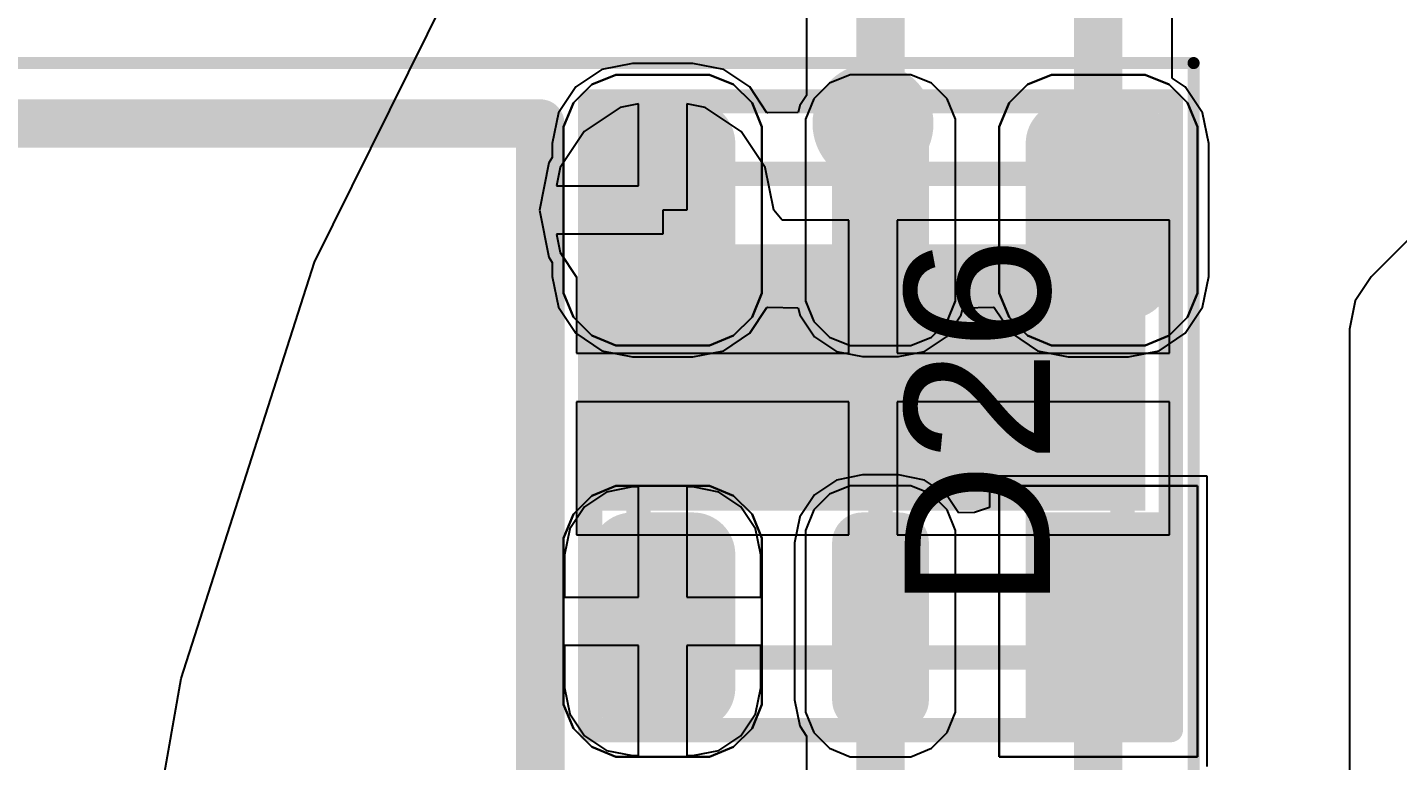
# Model space of a CAD drawing. Header units: inches. Extents: x -0.1 to 84.5, y -0.1 to 23.7.
# Drawn here: x 52.73 to 58.39, y 14.92 to 17.95 of the extents above; entities that cross this region are included whole.
import ezdxf

# ---------------------------------------------------------------- set-up
doc = ezdxf.new("R2010")
doc.units = ezdxf.units.IN
for name, color, linetype in [('Bottom Courtyard', 56, 'Continuous'), ('Bottom Layer', 5, 'Continuous'), ('Bottom Overlay', 54, 'Continuous'), ('Bottom Paste', 16, 'Continuous'), ('Bottom Solder', 6, 'Continuous'), ('Top 3D Body', 56, 'Continuous'), ('Top Courtyard', 56, 'Continuous'), ('Top Layer', 1, 'Continuous'), ('Top Overlay', 2, 'Continuous'), ('Top Paste', 8, 'Continuous'), ('Top Solder', 216, 'Continuous'), ('Via Holes', 16, 'Continuous')]:
    doc.layers.add(name, color=color, linetype=linetype)
doc.styles.add('Arial', font='', dxfattribs={"height": 0.2})
doc.styles.get('Arial').set_extended_font_data('Arial')

# ---------------------------------------------------------------- blocks, each defined once
blk = doc.blocks.new('SOT230P700X180_4N_B_92')
at = {"layer": 'Bottom Layer'}
blk.add_hatch(color=5, dxfattribs=at).paths.add_polyline_path([(-1.85, -1.8), (-1.85, -2.8), (-4, -2.8), (-4, -1.8)])
at = {"layer": 'Bottom Paste'}
blk.add_hatch(color=16, dxfattribs=at).paths.add_polyline_path([(-1.85, -1.8), (-1.85, -2.8), (-4, -2.8), (-4, -1.8)])
at = {"layer": 'Bottom Solder'}
blk.add_hatch(color=6, dxfattribs=at).paths.add_polyline_path([(-1.8, -1.75), (-1.8, -2.85), (-4.05, -2.85), (-4.05, -1.75)])
at = {"layer": 'Bottom Courtyard'}
for points in [[(-4.25, 3.6, 0.05, 0.05, 0), (-4.25, -3.6, 0.05, 0.05, 0)], [(4.25, -3.6, 0.05, 0.05, 0), (-4.25, -3.6, 0.05, 0.05, 0)]]:
    blk.add_lwpolyline(points, format="xyseb", dxfattribs=at)
blk.add_lwpolyline([(-4.2625, -3.6, 0.025, 0.025, 1), (-4.2375, -3.6, 0.025, 0.025, 1)], format="xyseb", close=True, dxfattribs=at)
blk.add_lwpolyline([(-4.2625, -3.6, 0.025, 0.025, 1), (-4.2375, -3.6, 0.025, 0.025, 1)], format="xyseb", close=True, dxfattribs=at)
at = {"layer": 'Bottom Overlay'}
for points in [[(-1.55, 3.35, 0.2, 0.2, 0), (-1.55, -3.35, 0.2, 0.2, 0)], [(1.55, -3.35, 0.2, 0.2, 0), (-1.55, -3.35, 0.2, 0.2, 0)]]:
    blk.add_lwpolyline(points, format="xyseb", dxfattribs=at)
for points in [[(-2.8, -3.35, 0.25, 0.25, 1), (-3.05, -3.35, 0.25, 0.25, 1)], [(-3.1125, -3.35, 0.125, 0.125, 1), (-2.9875, -3.35, 0.125, 0.125, 1)], [(-2.8625, -3.35, 0.125, 0.125, 1), (-2.7375, -3.35, 0.125, 0.125, 1)], [(-1.6, -3.35, 0.1, 0.1, 1), (-1.5, -3.35, 0.1, 0.1, 1)], [(-1.6, -3.35, 0.1, 0.1, 1), (-1.5, -3.35, 0.1, 0.1, 1)]]:
    blk.add_lwpolyline(points, format="xyseb", close=True, dxfattribs=at)
blk = doc.blocks.new('APA_RGB_LED_2020_130')
at = {"layer": 'Top Layer'}
h = blk.add_hatch(color=1, dxfattribs=at)
edge = h.paths.add_edge_path()
edge.add_arc((-1.125, 1.025), 0.125, 90, 180)
edge.add_line((-1.25, 1.025), (-1.25, 0.775))
edge.add_arc((-1.125, 0.775), 0.125, 180, 270)
edge.add_line((-1.125, 0.65), (-0.575, 0.65))
edge.add_arc((-0.575, 0.775), 0.125, 270, 360)
edge.add_line((-0.45, 0.775), (-0.45, 1.025))
edge.add_arc((-0.575, 1.025), 0.125, 0, 90)
edge.add_line((-0.575, 1.15), (-1.125, 1.15))
h = blk.add_hatch(color=1, dxfattribs=at)
edge = h.paths.add_edge_path()
edge.add_arc((0.575, 1.025), 0.125, 90, 180)
edge.add_line((0.45, 1.025), (0.45, 0.775))
edge.add_arc((0.575, 0.775), 0.125, 180, 270)
edge.add_line((0.575, 0.65), (1.125, 0.65))
edge.add_arc((1.125, 0.775), 0.125, 270, 360)
edge.add_line((1.25, 0.775), (1.25, 1.025))
edge.add_arc((1.125, 1.025), 0.125, 0, 90)
edge.add_line((1.125, 1.15), (0.575, 1.15))
h = blk.add_hatch(color=1, dxfattribs=at)
edge = h.paths.add_edge_path()
edge.add_arc((-1.175, 0.075), 0.075, 90, 180)
edge.add_line((-1.25, 0.075), (-1.25, -0.075))
edge.add_arc((-1.175, -0.075), 0.075, 180, 270)
edge.add_line((-1.175, -0.15), (-0.525, -0.15))
edge.add_arc((-0.525, -0.075), 0.075, 270, 360)
edge.add_line((-0.45, -0.075), (-0.45, 0.075))
edge.add_arc((-0.525, 0.075), 0.075, 0, 90)
edge.add_line((-0.525, 0.15), (-1.175, 0.15))
h = blk.add_hatch(color=1, dxfattribs=at)
edge = h.paths.add_edge_path()
edge.add_arc((0.525, 0.075), 0.075, 90, 180)
edge.add_line((0.45, 0.075), (0.45, -0.075))
edge.add_arc((0.525, -0.075), 0.075, 180, 270)
edge.add_line((0.525, -0.15), (1.175, -0.15))
edge.add_arc((1.175, -0.075), 0.075, 270, 360)
edge.add_line((1.25, -0.075), (1.25, 0.075))
edge.add_arc((1.175, 0.075), 0.075, 0, 90)
edge.add_line((1.175, 0.15), (0.525, 0.15))
blk.add_hatch(color=1, dxfattribs=at).paths.add_polyline_path([(-1.25, -0.65), (-0.45, -0.65), (-0.45, -1.15), (-1.25, -1.15)])
h = blk.add_hatch(color=1, dxfattribs=at)
edge = h.paths.add_edge_path()
edge.add_arc((0.575, -0.775), 0.125, 90, 180)
edge.add_line((0.45, -0.775), (0.45, -1.025))
edge.add_arc((0.575, -1.025), 0.125, 180, 270)
edge.add_line((0.575, -1.15), (1.125, -1.15))
edge.add_arc((1.125, -1.025), 0.125, 270, 360)
edge.add_line((1.25, -1.025), (1.25, -0.775))
edge.add_arc((1.125, -0.775), 0.125, 0, 90)
edge.add_line((1.125, -0.65), (0.575, -0.65))
at = {"layer": 'Top Paste'}
h = blk.add_hatch(color=8, dxfattribs=at)
edge = h.paths.add_edge_path()
edge.add_arc((-1.125, 1.025), 0.125, 90, 180)
edge.add_line((-1.25, 1.025), (-1.25, 0.775))
edge.add_arc((-1.125, 0.775), 0.125, 180, 270)
edge.add_line((-1.125, 0.65), (-0.575, 0.65))
edge.add_arc((-0.575, 0.775), 0.125, 270, 360)
edge.add_line((-0.45, 0.775), (-0.45, 1.025))
edge.add_arc((-0.575, 1.025), 0.125, 0, 90)
edge.add_line((-0.575, 1.15), (-1.125, 1.15))
h = blk.add_hatch(color=8, dxfattribs=at)
edge = h.paths.add_edge_path()
edge.add_arc((0.575, 1.025), 0.125, 90, 180)
edge.add_line((0.45, 1.025), (0.45, 0.775))
edge.add_arc((0.575, 0.775), 0.125, 180, 270)
edge.add_line((0.575, 0.65), (1.125, 0.65))
edge.add_arc((1.125, 0.775), 0.125, 270, 360)
edge.add_line((1.25, 0.775), (1.25, 1.025))
edge.add_arc((1.125, 1.025), 0.125, 0, 90)
edge.add_line((1.125, 1.15), (0.575, 1.15))
h = blk.add_hatch(color=8, dxfattribs=at)
edge = h.paths.add_edge_path()
edge.add_arc((-1.175, 0.075), 0.075, 90, 180)
edge.add_line((-1.25, 0.075), (-1.25, -0.075))
edge.add_arc((-1.175, -0.075), 0.075, 180, 270)
edge.add_line((-1.175, -0.15), (-0.525, -0.15))
edge.add_arc((-0.525, -0.075), 0.075, 270, 360)
edge.add_line((-0.45, -0.075), (-0.45, 0.075))
edge.add_arc((-0.525, 0.075), 0.075, 0, 90)
edge.add_line((-0.525, 0.15), (-1.175, 0.15))
h = blk.add_hatch(color=8, dxfattribs=at)
edge = h.paths.add_edge_path()
edge.add_arc((0.525, 0.075), 0.075, 90, 180)
edge.add_line((0.45, 0.075), (0.45, -0.075))
edge.add_arc((0.525, -0.075), 0.075, 180, 270)
edge.add_line((0.525, -0.15), (1.175, -0.15))
edge.add_arc((1.175, -0.075), 0.075, 270, 360)
edge.add_line((1.25, -0.075), (1.25, 0.075))
edge.add_arc((1.175, 0.075), 0.075, 0, 90)
edge.add_line((1.175, 0.15), (0.525, 0.15))
blk.add_hatch(color=8, dxfattribs=at).paths.add_polyline_path([(-1.25, -0.65), (-0.45, -0.65), (-0.45, -1.15), (-1.25, -1.15)])
h = blk.add_hatch(color=8, dxfattribs=at)
edge = h.paths.add_edge_path()
edge.add_arc((0.575, -0.775), 0.125, 90, 180)
edge.add_line((0.45, -0.775), (0.45, -1.025))
edge.add_arc((0.575, -1.025), 0.125, 180, 270)
edge.add_line((0.575, -1.15), (1.125, -1.15))
edge.add_arc((1.125, -1.025), 0.125, 270, 360)
edge.add_line((1.25, -1.025), (1.25, -0.775))
edge.add_arc((1.125, -0.775), 0.125, 0, 90)
edge.add_line((1.125, -0.65), (0.575, -0.65))
at = {"layer": 'Top Solder'}
h = blk.add_hatch(color=216, dxfattribs=at)
edge = h.paths.add_edge_path()
edge.add_arc((-1.125, 1.025), 0.175, 90, 180)
edge.add_line((-1.3, 1.025), (-1.3, 0.775))
edge.add_arc((-1.125, 0.775), 0.175, 180, 270)
edge.add_line((-1.125, 0.6), (-0.575, 0.6))
edge.add_arc((-0.575, 0.775), 0.175, 270, 360)
edge.add_line((-0.4, 0.775), (-0.4, 1.025))
edge.add_arc((-0.575, 1.025), 0.175, 0, 90)
edge.add_line((-0.575, 1.2), (-1.125, 1.2))
h = blk.add_hatch(color=216, dxfattribs=at)
edge = h.paths.add_edge_path()
edge.add_arc((0.575, 1.025), 0.175, 90, 180)
edge.add_line((0.4, 1.025), (0.4, 0.775))
edge.add_arc((0.575, 0.775), 0.175, 180, 270)
edge.add_line((0.575, 0.6), (1.125, 0.6))
edge.add_arc((1.125, 0.775), 0.175, 270, 360)
edge.add_line((1.3, 0.775), (1.3, 1.025))
edge.add_arc((1.125, 1.025), 0.175, 0, 90)
edge.add_line((1.125, 1.2), (0.575, 1.2))
h = blk.add_hatch(color=216, dxfattribs=at)
edge = h.paths.add_edge_path()
edge.add_arc((-1.175, 0.075), 0.125, 90, 180)
edge.add_line((-1.3, 0.075), (-1.3, -0.075))
edge.add_arc((-1.175, -0.075), 0.125, 180, 270)
edge.add_line((-1.175, -0.2), (-0.525, -0.2))
edge.add_arc((-0.525, -0.075), 0.125, 270, 360)
edge.add_line((-0.4, -0.075), (-0.4, 0.075))
edge.add_arc((-0.525, 0.075), 0.125, 0, 90)
edge.add_line((-0.525, 0.2), (-1.175, 0.2))
h = blk.add_hatch(color=216, dxfattribs=at)
edge = h.paths.add_edge_path()
edge.add_arc((0.525, 0.075), 0.125, 90, 180)
edge.add_line((0.4, 0.075), (0.4, -0.075))
edge.add_arc((0.525, -0.075), 0.125, 180, 270)
edge.add_line((0.525, -0.2), (1.175, -0.2))
edge.add_arc((1.175, -0.075), 0.125, 270, 360)
edge.add_line((1.3, -0.075), (1.3, 0.075))
edge.add_arc((1.175, 0.075), 0.125, 0, 90)
edge.add_line((1.175, 0.2), (0.525, 0.2))
blk.add_hatch(color=216, dxfattribs=at).paths.add_polyline_path([(-1.3, -0.6), (-0.4, -0.6), (-0.4, -1.2), (-1.3, -1.2)])
h = blk.add_hatch(color=216, dxfattribs=at)
edge = h.paths.add_edge_path()
edge.add_arc((0.575, -0.775), 0.175, 90, 180)
edge.add_line((0.4, -0.775), (0.4, -1.025))
edge.add_arc((0.575, -1.025), 0.175, 180, 270)
edge.add_line((0.575, -1.2), (1.125, -1.2))
edge.add_arc((1.125, -1.025), 0.175, 270, 360)
edge.add_line((1.3, -1.025), (1.3, -0.775))
edge.add_arc((1.125, -0.775), 0.175, 0, 90)
edge.add_line((1.125, -0.6), (0.575, -0.6))
at = {"layer": 'Top 3D Body'}
for points in [[(-1, 1, 0.1, 0.1, 0), (1, 1, 0.1, 0.1, 0)], [(-1, 1, 0.1, 0.1, 0), (-1, -1, 0.1, 0.1, 0)], [(1, 1, 0.1, 0.1, 0), (1, -1, 0.1, 0.1, 0)], [(-1, -1, 0.1, 0.1, 0), (1, -1, 0.1, 0.1, 0)]]:
    blk.add_lwpolyline(points, format="xyseb", dxfattribs=at)
for points in [[(-1.025, 1, 0.05, 0.05, 1), (-0.975, 1, 0.05, 0.05, 1)], [(-1.025, 1, 0.05, 0.05, 1), (-0.975, 1, 0.05, 0.05, 1)], [(0.975, 1, 0.05, 0.05, 1), (1.025, 1, 0.05, 0.05, 1)], [(0.975, 1, 0.05, 0.05, 1), (1.025, 1, 0.05, 0.05, 1)], [(-1.025, -1, 0.05, 0.05, 1), (-0.975, -1, 0.05, 0.05, 1)], [(-1.025, -1, 0.05, 0.05, 1), (-0.975, -1, 0.05, 0.05, 1)], [(0.975, -1, 0.05, 0.05, 1), (1.025, -1, 0.05, 0.05, 1)], [(0.975, -1, 0.05, 0.05, 1), (1.025, -1, 0.05, 0.05, 1)]]:
    blk.add_lwpolyline(points, format="xyseb", close=True, dxfattribs=at)
at = {"layer": 'Top Courtyard'}
for points in [[(-1.3, 1.2, 0.1, 0.1, 0), (-1.3, -1.2, 0.1, 0.1, 0)], [(-1.3, 1.2, 0.1, 0.1, 0), (1.3, 1.2, 0.1, 0.1, 0)], [(1.3, 1.2, 0.1, 0.1, 0), (1.3, -1.2, 0.1, 0.1, 0)], [(0, 0.5, 0.1, 0.1, 0), (0, -0.5, 0.1, 0.1, 0)], [(-0.5, 0, 0.1, 0.1, 0), (0.5, 0, 0.1, 0.1, 0)], [(-1.3, -1.2, 0.1, 0.1, 0), (1.3, -1.2, 0.1, 0.1, 0)]]:
    blk.add_lwpolyline(points, format="xyseb", dxfattribs=at)
for points in [[(-1.325, 1.2, 0.05, 0.05, 1), (-1.275, 1.2, 0.05, 0.05, 1)], [(-1.325, 1.2, 0.05, 0.05, 1), (-1.275, 1.2, 0.05, 0.05, 1)], [(1.275, 1.2, 0.05, 0.05, 1), (1.325, 1.2, 0.05, 0.05, 1)], [(1.275, 1.2, 0.05, 0.05, 1), (1.325, 1.2, 0.05, 0.05, 1)], [(-0.025, 0.5, 0.05, 0.05, 1), (0.025, 0.5, 0.05, 0.05, 1)], [(-0.525, 0, 0.05, 0.05, 1), (-0.475, 0, 0.05, 0.05, 1)], [(0.475, 0, 0.05, 0.05, 1), (0.525, 0, 0.05, 0.05, 1)], [(-0.025, -0.5, 0.05, 0.05, 1), (0.025, -0.5, 0.05, 0.05, 1)], [(-1.325, -1.2, 0.05, 0.05, 1), (-1.275, -1.2, 0.05, 0.05, 1)], [(-1.325, -1.2, 0.05, 0.05, 1), (-1.275, -1.2, 0.05, 0.05, 1)], [(1.275, -1.2, 0.05, 0.05, 1), (1.325, -1.2, 0.05, 0.05, 1)], [(1.275, -1.2, 0.05, 0.05, 1), (1.325, -1.2, 0.05, 0.05, 1)]]:
    blk.add_lwpolyline(points, format="xyseb", close=True, dxfattribs=at)
at = {"layer": 'Top Overlay'}
for p, q in [((-1.2929, 1.2689), (-1.1937, 1.31)), ((-1.1937, 1.31), (-1.14, 1.31)), ((-1.14, 1.31), (-1.14, 1.31)), ((-1.14, 1.31), (-0.56, 1.31)), ((-0.56, 1.31), (-0.5063, 1.31)), ((-0.5063, 1.31), (-0.4071, 1.2689)), ((0.4071, 1.2689), (0.5063, 1.31)), ((0.5063, 1.31), (0.56, 1.31)), ((0.56, 1.31), (0.56, 1.31)), ((0.56, 1.31), (1.14, 1.31)), ((1.14, 1.31), (1.1937, 1.31)), ((1.1937, 1.31), (1.2929, 1.2689)), ((-1.3689, 1.1929), (-1.2929, 1.2689)), ((-0.4071, 1.2689), (-0.3311, 1.1929)), ((0.3311, 1.1929), (0.4071, 1.2689)), ((1.2929, 1.2689), (1.3689, 1.1929)), ((-1.41, 1.0937), (-1.3689, 1.1929)), ((-0.3311, 1.1929), (-0.29, 1.0937)), ((0.29, 1.0937), (0.3311, 1.1929)), ((1.3689, 1.1929), (1.41, 1.0937)), ((-1.41, 1.04), (-1.41, 1.0937)), ((-0.29, 1.0937), (-0.29, 1.04)), ((0.29, 1.04), (0.29, 1.0937)), ((1.41, 1.0937), (1.41, 1.04)), ((-1.41, 0.76), (-1.41, 1.04)), ((-0.29, 1.04), (-0.29, 1.04)), ((-0.29, 1.04), (-0.29, 0.76)), ((0.29, 0.76), (0.29, 1.04)), ((1.41, 1.04), (1.41, 1.04)), ((1.41, 1.04), (1.41, 0.76)), ((-1.41, 0.76), (-1.41, 0.76)), ((-1.41, 0.7063), (-1.41, 0.76)), ((-0.29, 0.76), (-0.29, 0.7063)), ((0.29, 0.76), (0.29, 0.76)), ((0.29, 0.7063), (0.29, 0.76)), ((1.41, 0.76), (1.41, 0.7063)), ((-1.3689, 0.6071), (-1.41, 0.7063)), ((-0.29, 0.7063), (-0.3311, 0.6071)), ((0.3311, 0.6071), (0.29, 0.7063)), ((1.41, 0.7063), (1.3689, 0.6071)), ((-1.2929, 0.5311), (-1.3689, 0.6071)), ((-0.3311, 0.6071), (-0.4071, 0.5311)), ((0.4071, 0.5311), (0.3311, 0.6071)), ((1.3689, 0.6071), (1.2929, 0.5311)), ((-1.1937, 0.49), (-1.2929, 0.5311)), ((-0.4071, 0.5311), (-0.5063, 0.49)), ((0.5063, 0.49), (0.4071, 0.5311)), ((1.2929, 0.5311), (1.1937, 0.49)), ((-1.14, 0.49), (-1.1937, 0.49)), ((-0.56, 0.49), (-1.14, 0.49)), ((-0.5063, 0.49), (-0.56, 0.49)), ((-0.56, 0.49), (-0.56, 0.49)), ((0.56, 0.49), (0.5063, 0.49)), ((1.14, 0.49), (0.56, 0.49)), ((1.1937, 0.49), (1.14, 0.49)), ((1.14, 0.49), (1.14, 0.49)), ((-1.2258, 0.31), (-1.3103, 0.275)), ((-1.18, 0.31), (-1.2258, 0.31)), ((-0.52, 0.31), (-1.18, 0.31)), ((-0.4743, 0.31), (-0.52, 0.31)), ((-0.52, 0.31), (-0.52, 0.31)), ((-0.3897, 0.275), (-0.4743, 0.31)), ((0.4742, 0.31), (0.3897, 0.275)), ((0.52, 0.31), (0.4742, 0.31)), ((1.18, 0.31), (0.52, 0.31)), ((1.2258, 0.31), (1.18, 0.31)), ((1.18, 0.31), (1.18, 0.31)), ((1.3103, 0.275), (1.2258, 0.31)), ((-1.3103, 0.275), (-1.375, 0.2103)), ((-0.325, 0.2103), (-0.3897, 0.275)), ((0.3897, 0.275), (0.325, 0.2103)), ((1.375, 0.2103), (1.3103, 0.275)), ((-1.375, 0.2103), (-1.41, 0.1258)), ((-0.29, 0.1258), (-0.325, 0.2103)), ((0.325, 0.2103), (0.29, 0.1258)), ((1.41, 0.1258), (1.375, 0.2103)), ((-1.41, 0.1258), (-1.41, 0.08)), ((-0.29, 0.08), (-0.29, 0.1258)), ((0.29, 0.1258), (0.29, 0.08)), ((1.41, 0.08), (1.41, 0.1258)), ((-1.41, 0.08), (-1.41, -0.08)), ((-1.41, 0.08), (-1.41, 0.08)), ((-0.29, -0.08), (-0.29, 0.08)), ((0.29, 0.08), (0.29, -0.08)), ((0.29, 0.08), (0.29, 0.08)), ((1.41, -0.08), (1.41, 0.08)), ((-1.41, -0.08), (-1.41, -0.1257)), ((-0.29, -0.1257), (-0.29, -0.08)), ((-0.29, -0.08), (-0.29, -0.08)), ((0.29, -0.08), (0.29, -0.1257)), ((1.41, -0.1257), (1.41, -0.08)), ((1.41, -0.08), (1.41, -0.08)), ((-1.41, -0.1257), (-1.375, -0.2103)), ((-0.325, -0.2103), (-0.29, -0.1257)), ((0.29, -0.1257), (0.325, -0.2103)), ((1.375, -0.2103), (1.41, -0.1257)), ((-1.375, -0.2103), (-1.3103, -0.275)), ((-0.3897, -0.275), (-0.325, -0.2103)), ((0.325, -0.2103), (0.3897, -0.275)), ((1.3103, -0.275), (1.375, -0.2103)), ((-1.3103, -0.275), (-1.2258, -0.31)), ((-0.4743, -0.31), (-0.3897, -0.275)), ((0.3897, -0.275), (0.4742, -0.31)), ((1.2258, -0.31), (1.3103, -0.275)), ((-1.2258, -0.31), (-1.18, -0.31)), ((-1.18, -0.31), (-1.18, -0.31)), ((-1.18, -0.31), (-0.52, -0.31)), ((-0.52, -0.31), (-0.4743, -0.31)), ((0.4742, -0.31), (0.52, -0.31)), ((0.52, -0.31), (0.52, -0.31)), ((0.52, -0.31), (1.18, -0.31)), ((1.18, -0.31), (1.2258, -0.31)), ((-1.41, -1.31), (-1.41, -0.49)), ((-1.41, -0.49), (-0.29, -0.49)), ((-0.29, -0.49), (-0.29, -1.31)), ((0.4071, -0.5311), (0.5063, -0.49)), ((0.5063, -0.49), (0.56, -0.49)), ((0.56, -0.49), (0.56, -0.49)), ((0.56, -0.49), (1.14, -0.49)), ((1.14, -0.49), (1.1937, -0.49)), ((1.1937, -0.49), (1.2929, -0.5311)), ((0.3311, -0.6071), (0.4071, -0.5311)), ((1.2929, -0.5311), (1.3689, -0.6071)), ((0.29, -0.7063), (0.3311, -0.6071)), ((1.3689, -0.6071), (1.41, -0.7063)), ((0.29, -0.76), (0.29, -0.7063)), ((1.41, -0.7063), (1.41, -0.76)), ((0.29, -1.04), (0.29, -0.76)), ((1.41, -0.76), (1.41, -0.76)), ((1.41, -0.76), (1.41, -1.04)), ((0.29, -1.04), (0.29, -1.04)), ((0.29, -1.0937), (0.29, -1.04)), ((1.41, -1.04), (1.41, -1.0937)), ((0.3311, -1.1929), (0.29, -1.0937)), ((1.41, -1.0937), (1.3689, -1.1929)), ((0.4071, -1.2689), (0.3311, -1.1929)), ((1.3689, -1.1929), (1.2929, -1.2689)), ((0.5063, -1.31), (0.4071, -1.2689)), ((1.2929, -1.2689), (1.1937, -1.31)), ((-0.29, -1.31), (-1.41, -1.31)), ((0.56, -1.31), (0.5063, -1.31)), ((1.14, -1.31), (0.56, -1.31)), ((1.1937, -1.31), (1.14, -1.31)), ((1.14, -1.31), (1.14, -1.31))]:
    blk.add_line(p, q, dxfattribs=at)
at = {"layer": 'Top Courtyard', "style": 'Arial'}
blk.add_text('D26', height=0.6, dxfattribs=at).set_placement((-0.8, -0.7))

msp = doc.modelspace()

# ---------------------------------------------------------------- hatches: boundary and pattern name
at = {"layer": 'Bottom Layer'}
h = msp.add_hatch(color=5, dxfattribs=at)
edge = h.paths.add_edge_path()
edge.add_arc((55.356, 17.192), 0.3, 0, 360)
at = {"layer": 'Top Layer'}
h = msp.add_hatch(color=1, dxfattribs=at)
edge = h.paths.add_edge_path()
edge.add_arc((55.356, 17.192), 0.3, 0, 360)
at = {"layer": 'Via Holes'}
h = msp.add_hatch(color=7, dxfattribs=at)
edge = h.paths.add_edge_path()
edge.add_arc((55.356, 17.192), 0.15, 0, 360)

# ---------------------------------------------------------------- linework, layer by layer
at = {"layer": 'Bottom Layer'}
for p, q in [((55.1804, 17.6159), (55.0316, 17.5164)), ((55.256, 17.6309), (55.1804, 17.6159)), ((55.256, 17.292), (55.256, 17.6309)), ((55.5316, 17.6159), (55.456, 17.6309)), ((55.456, 17.6309), (55.456, 17.192)), ((55.6804, 17.5164), (55.5316, 17.6159)), ((55.0316, 17.5164), (54.9321, 17.3676)), ((55.7799, 17.3676), (55.6804, 17.5164)), ((58.8837, 17.5163), (58.2837, 16.9163)), ((54.9321, 17.3676), (54.9171, 17.292)), ((55.8148, 17.192), (55.7799, 17.3676)), ((54.9171, 17.292), (55.256, 17.292)), ((55.456, 17.192), (55.356, 17.192)), ((55.356, 17.192), (55.356, 17.092)), ((55.8493, 17.15), (55.8148, 17.192)), ((56.125, 17.15), (55.8493, 17.15)), ((56.125, 16.6), (56.125, 17.15)), ((57.45, 17.15), (56.325, 17.15)), ((56.325, 17.15), (56.325, 16.6)), ((57.45, 16.6), (57.45, 17.15)), ((55.356, 17.092), (54.9171, 17.092)), ((54.9171, 17.092), (54.9321, 17.0164)), ((54.9321, 17.0164), (55, 16.9148)), ((55, 16.9148), (55, 16.6)), ((58.2837, 16.9163), (58.2174, 16.8171)), ((58.2174, 16.8171), (58.1941, 16.7)), ((58.1941, 16.7), (58.1941, 16.7)), ((58.1941, 16.7), (58.1941, 13.9267)), ((55, 16.6), (56.125, 16.6)), ((56.325, 16.6), (57.45, 16.6)), ((56.125, 16.4), (55, 16.4)), ((55, 16.4), (55, 15.85)), ((56.125, 15.85), (56.125, 16.4)), ((57.45, 16.4), (56.325, 16.4)), ((56.325, 16.4), (56.325, 15.85)), ((57.45, 15.85), (57.45, 16.4)), ((55, 15.85), (56.125, 15.85)), ((56.325, 15.85), (57.45, 15.85))]:
    msp.add_line(p, q, dxfattribs=at)
at = {"layer": 'Top Layer'}
for p, q in [((57.4619, 17.737), (57.4619, 18.444)), ((55.9501, 18.1733), (55.9501, 17.6665)), ((55.231, 17.7984), (55.1042, 17.7731)), ((55.481, 17.7984), (55.231, 17.7984)), ((55.6078, 17.7731), (55.481, 17.7984)), ((55.1042, 17.7731), (54.9967, 17.7013)), ((55.7153, 17.7013), (55.6078, 17.7731)), ((57.5153, 17.7013), (57.4619, 17.737)), ((54.9967, 17.7013), (54.9249, 17.5938)), ((55.7866, 17.5947), (55.7153, 17.7013)), ((57.5871, 17.5938), (57.5153, 17.7013)), ((55.922, 17.6243), (55.9163, 17.5957)), ((55.9501, 17.6665), (55.922, 17.6243)), ((54.9249, 17.5938), (54.8996, 17.467)), ((55.7908, 17.5939), (55.7866, 17.5947)), ((55.9163, 17.5957), (55.7908, 17.5939)), ((57.6124, 17.467), (57.5871, 17.5938)), ((54.8996, 17.467), (54.8996, 17.409)), ((57.6124, 16.917), (57.6124, 17.467)), ((54.885, 17.3871), (54.8462, 17.192)), ((54.8996, 17.409), (54.885, 17.3871)), ((54.8462, 17.192), (54.885, 16.9969)), ((54.885, 16.9969), (54.8996, 16.975)), ((54.8996, 16.975), (54.8996, 16.917)), ((54.8996, 16.917), (54.9249, 16.7902)), ((57.5871, 16.7902), (57.6124, 16.917)), ((54.9249, 16.7902), (54.9967, 16.6827)), ((55.7153, 16.6827), (55.7866, 16.7893)), ((55.7866, 16.7893), (55.7908, 16.7901)), ((55.7908, 16.7901), (55.9163, 16.7883)), ((55.9163, 16.7883), (55.922, 16.7597)), ((56.59, 16.7597), (56.5957, 16.7883)), ((56.5957, 16.7883), (56.7212, 16.7901)), ((56.7212, 16.7901), (56.7254, 16.7893)), ((56.7254, 16.7893), (56.7967, 16.6827)), ((57.5153, 16.6827), (57.5871, 16.7902)), ((55.922, 16.7597), (55.9827, 16.6687)), ((56.5293, 16.6687), (56.59, 16.7597)), ((54.9967, 16.6827), (55.1042, 16.6109)), ((55.6078, 16.6109), (55.7153, 16.6827)), ((55.9827, 16.6687), (56.0737, 16.608)), ((56.4383, 16.608), (56.5293, 16.6687)), ((56.7967, 16.6827), (56.9042, 16.6109)), ((57.4078, 16.6109), (57.5153, 16.6827)), ((55.1042, 16.6109), (55.231, 16.5856)), ((55.481, 16.5856), (55.6078, 16.6109)), ((56.0737, 16.608), (56.181, 16.5866)), ((56.331, 16.5866), (56.4383, 16.608)), ((56.9042, 16.6109), (57.031, 16.5856)), ((57.281, 16.5856), (57.4078, 16.6109)), ((55.231, 16.5856), (55.481, 16.5856)), ((56.181, 16.5866), (56.331, 16.5866)), ((57.031, 16.5856), (57.281, 16.5856)), ((56.181, 16.0974), (56.0737, 16.076)), ((56.331, 16.0974), (56.181, 16.0974)), ((56.4383, 16.076), (56.331, 16.0974)), ((57.606, 16.092), (56.706, 16.092)), ((56.706, 16.092), (56.706, 15.9619)), ((57.606, 14.892), (57.606, 16.092)), ((55.1237, 16.026), (55.0327, 15.9653)), ((55.231, 16.0474), (55.1237, 16.026)), ((55.256, 16.0474), (55.231, 16.0474)), ((55.256, 15.592), (55.256, 16.0474)), ((55.481, 16.0474), (55.456, 16.0474)), ((55.456, 16.0474), (55.456, 15.592)), ((55.5883, 16.026), (55.481, 16.0474)), ((55.6793, 15.9653), (55.5883, 16.026)), ((56.0737, 16.076), (55.9827, 16.0153)), ((56.5293, 16.0153), (56.4383, 16.076)), ((55.9827, 16.0153), (55.922, 15.9243)), ((56.579, 15.9408), (56.5293, 16.0153)), ((55.0327, 15.9653), (54.972, 15.8743)), ((55.74, 15.8743), (55.6793, 15.9653)), ((55.922, 15.9243), (55.9006, 15.817)), ((56.644, 15.9418), (56.579, 15.9408)), ((56.706, 15.9619), (56.644, 15.9418)), ((54.972, 15.8743), (54.9506, 15.767)), ((55.7614, 15.767), (55.74, 15.8743)), ((55.9006, 15.817), (55.9006, 15.167)), ((54.9506, 15.767), (54.9506, 15.592)), ((55.7614, 15.592), (55.7614, 15.767)), ((54.9506, 15.592), (55.256, 15.592)), ((55.456, 15.592), (55.7614, 15.592)), ((55.256, 15.392), (54.9506, 15.392)), ((54.9506, 15.392), (54.9506, 15.217)), ((55.256, 14.9366), (55.256, 15.392)), ((55.7614, 15.392), (55.456, 15.392)), ((55.456, 15.392), (55.456, 14.9366)), ((55.7614, 15.217), (55.7614, 15.392)), ((54.9506, 15.217), (54.972, 15.1097)), ((55.74, 15.1097), (55.7614, 15.217)), ((55.9006, 15.167), (55.922, 15.0597)), ((54.972, 15.1097), (55.0327, 15.0187)), ((55.6793, 15.0187), (55.74, 15.1097)), ((55.0327, 15.0187), (55.1237, 14.958)), ((55.5883, 14.958), (55.6793, 15.0187)), ((55.922, 15.0597), (55.9501, 15.0175)), ((55.9501, 15.0175), (55.9501, 14.3877)), ((55.1237, 14.958), (55.231, 14.9366)), ((55.481, 14.9366), (55.5883, 14.958)), ((55.231, 14.9366), (55.256, 14.9366)), ((55.456, 14.9366), (55.481, 14.9366))]:
    msp.add_line(p, q, dxfattribs=at)
for points in [[(57.156, 17.192, 0.2, 0.2, 0), (57.156, 18.444, 0.2, 0.2, 0)], [(56.256, 17.192, 0.2, 0.2, 0), (56.256, 18.3, 0.2, 0.2, 0)], [(56.256, 14.261, 0.2, 0.2, 0), (56.256, 15.492, 0.2, 0.2, 0)], [(57.156, 14.156, 0.2, 0.2, 0), (57.156, 15.492, 0.2, 0.2, 0)]]:
    msp.add_lwpolyline(points, format="xyseb", dxfattribs=at)
for points in [[(56.206, 17.192, 0.1, 0.1, 1), (56.306, 17.192, 0.1, 0.1, 1)], [(57.106, 17.192, 0.1, 0.1, 1), (57.206, 17.192, 0.1, 0.1, 1)], [(56.206, 15.492, 0.1, 0.1, 1), (56.306, 15.492, 0.1, 0.1, 1)], [(57.106, 15.492, 0.1, 0.1, 1), (57.206, 15.492, 0.1, 0.1, 1)]]:
    msp.add_lwpolyline(points, format="xyseb", close=True, dxfattribs=at)
at = {"layer": 'Top Overlay'}
for p, q in [((53.917, 16.9773), (54.6881, 18.5381)), ((55.1623, 17.752), (55.0631, 17.7109)), ((55.5497, 17.752), (55.1623, 17.752)), ((55.6489, 17.7109), (55.5497, 17.752)), ((56.1303, 17.752), (56.0457, 17.717)), ((56.3817, 17.752), (56.1303, 17.752)), ((56.4663, 17.717), (56.3817, 17.752)), ((56.9623, 17.752), (56.8631, 17.7109)), ((57.3497, 17.752), (56.9623, 17.752)), ((57.4489, 17.7109), (57.3497, 17.752)), ((55.0631, 17.7109), (54.9871, 17.6349)), ((55.7249, 17.6349), (55.6489, 17.7109)), ((56.0457, 17.717), (55.981, 17.6523)), ((56.531, 17.6523), (56.4663, 17.717)), ((56.8631, 17.7109), (56.7871, 17.6349)), ((57.5249, 17.6349), (57.4489, 17.7109)), ((54.9871, 17.6349), (54.946, 17.5357)), ((55.766, 17.5357), (55.7249, 17.6349)), ((55.981, 17.6523), (55.946, 17.5678)), ((56.566, 17.5678), (56.531, 17.6523)), ((56.7871, 17.6349), (56.746, 17.5357)), ((57.566, 17.5357), (57.5249, 17.6349)), ((55.946, 17.5678), (55.946, 17.522)), ((56.566, 17.522), (56.566, 17.5678)), ((54.946, 17.5357), (54.946, 17.482)), ((55.766, 17.482), (55.766, 17.5357)), ((55.946, 17.522), (55.946, 16.862)), ((56.566, 16.862), (56.566, 17.522)), ((56.746, 17.5357), (56.746, 17.482)), ((57.566, 17.482), (57.566, 17.5357)), ((54.946, 17.482), (54.946, 16.902)), ((55.766, 16.902), (55.766, 17.482)), ((56.746, 17.482), (56.746, 16.902)), ((57.566, 16.902), (57.566, 17.482)), ((53.366, 15.2553), (53.917, 16.9773)), ((54.946, 16.902), (54.946, 16.8483)), ((55.766, 16.8483), (55.766, 16.902)), ((56.746, 16.902), (56.746, 16.8483)), ((57.566, 16.8483), (57.566, 16.902)), ((54.946, 16.8483), (54.9871, 16.7491)), ((55.7249, 16.7491), (55.766, 16.8483)), ((55.946, 16.862), (55.946, 16.8163)), ((56.566, 16.8163), (56.566, 16.862)), ((56.746, 16.8483), (56.7871, 16.7491)), ((57.5249, 16.7491), (57.566, 16.8483)), ((55.946, 16.8163), (55.981, 16.7317)), ((56.531, 16.7317), (56.566, 16.8163)), ((54.9871, 16.7491), (55.0631, 16.6731)), ((55.6489, 16.6731), (55.7249, 16.7491)), ((55.981, 16.7317), (56.0457, 16.667)), ((56.4663, 16.667), (56.531, 16.7317)), ((56.7871, 16.7491), (56.8631, 16.6731)), ((57.4489, 16.6731), (57.5249, 16.7491)), ((55.0631, 16.6731), (55.1623, 16.632)), ((55.5497, 16.632), (55.6489, 16.6731)), ((56.0457, 16.667), (56.1303, 16.632)), ((56.3817, 16.632), (56.4663, 16.667)), ((56.8631, 16.6731), (56.9623, 16.632)), ((57.3497, 16.632), (57.4489, 16.6731)), ((55.1623, 16.632), (55.5497, 16.632)), ((56.1303, 16.632), (56.3817, 16.632)), ((56.9623, 16.632), (57.3497, 16.632)), ((55.1623, 16.052), (55.0631, 16.0109)), ((55.5497, 16.052), (55.1623, 16.052)), ((55.6489, 16.0109), (55.5497, 16.052)), ((56.1303, 16.052), (56.0457, 16.017)), ((56.3817, 16.052), (56.1303, 16.052)), ((56.4663, 16.017), (56.3817, 16.052)), ((57.566, 16.052), (56.746, 16.052)), ((56.746, 16.052), (56.746, 14.932)), ((57.566, 14.932), (57.566, 16.052)), ((55.0631, 16.0109), (54.9871, 15.9349)), ((55.7249, 15.9349), (55.6489, 16.0109)), ((56.0457, 16.017), (55.981, 15.9523)), ((56.531, 15.9523), (56.4663, 16.017)), ((54.9871, 15.9349), (54.946, 15.8357)), ((55.766, 15.8357), (55.7249, 15.9349)), ((55.981, 15.9523), (55.946, 15.8678)), ((56.566, 15.8678), (56.531, 15.9523)), ((55.946, 15.8678), (55.946, 15.822)), ((56.566, 15.822), (56.566, 15.8678)), ((54.946, 15.8357), (54.946, 15.782)), ((55.766, 15.782), (55.766, 15.8357)), ((55.946, 15.822), (55.946, 15.162)), ((56.566, 15.162), (56.566, 15.822)), ((54.946, 15.782), (54.946, 15.202)), ((55.766, 15.202), (55.766, 15.782)), ((53.0352, 13.3728), (53.366, 15.2553)), ((54.946, 15.202), (54.946, 15.1483)), ((55.766, 15.1483), (55.766, 15.202)), ((54.946, 15.1483), (54.9871, 15.0491)), ((55.7249, 15.0491), (55.766, 15.1483)), ((55.946, 15.162), (55.946, 15.1162)), ((56.566, 15.1162), (56.566, 15.162)), ((55.946, 15.1162), (55.981, 15.0317)), ((56.531, 15.0317), (56.566, 15.1162)), ((54.9871, 15.0491), (55.0631, 14.9731)), ((55.6489, 14.9731), (55.7249, 15.0491)), ((55.981, 15.0317), (56.0457, 14.967)), ((56.4663, 14.967), (56.531, 15.0317)), ((55.0631, 14.9731), (55.1623, 14.932)), ((55.5497, 14.932), (55.6489, 14.9731)), ((56.0457, 14.967), (56.1303, 14.932)), ((56.3817, 14.932), (56.4663, 14.967)), ((55.1623, 14.932), (55.5497, 14.932)), ((56.1303, 14.932), (56.3817, 14.932)), ((56.746, 14.932), (57.566, 14.932))]:
    msp.add_line(p, q, dxfattribs=at)

# ---------------------------------------------------------------- block references
for name, p, rotation in [('SOT230P700X180_4N_B_92', (53.3, 14.2), 180), ('APA_RGB_LED_2020_130', (56.256, 16.342), 90)]:
    msp.add_blockref(name, p, dxfattribs=dict(rotation=rotation))

doc.saveas('drawing.dxf')
